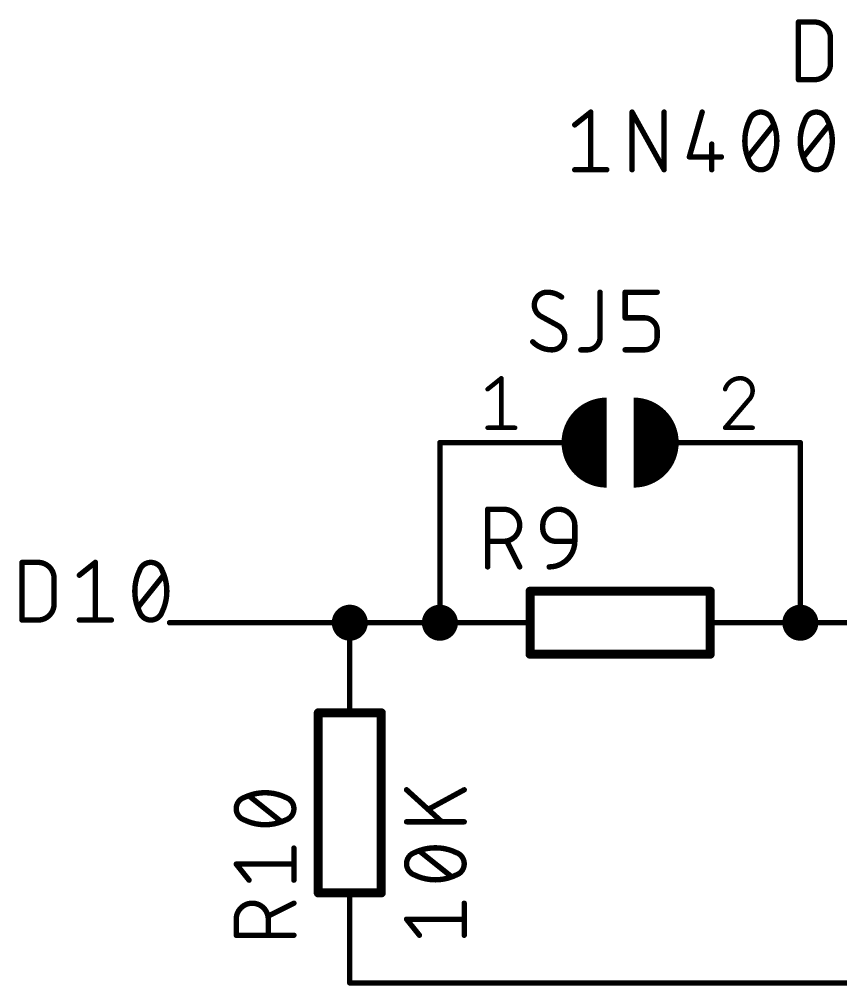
# Model space of a CAD drawing. Extents: x 13 to 226, y 41 to 152.
# Drawn here: x 171.03 to 194.18, y 58.34 to 85.6 of the extents above; entities that cross this region are included whole.
import ezdxf

# ---------------------------------------------------------------- set-up
doc = ezdxf.new("R2010")
doc.units = 0
for name, color, linetype in [('91', 122, 'CONTINUOUS'), ('94', 12, 'CONTINUOUS'), ('95', 251, 'CONTINUOUS'), ('96', 251, 'CONTINUOUS')]:
    doc.layers.add(name, color=color, linetype=linetype)

msp = doc.modelspace()

# ---------------------------------------------------------------- linework, layer by layer
at = {"layer": '91', "const_width": 0.1524}
for points in [[(182.88, 73.66), (182.88, 68.58)], [(193.04, 73.66), (193.04, 68.58)], [(180.34, 68.58), (175.26, 68.58)], [(182.88, 68.58), (180.34, 68.58)], [(198.12, 58.42), (180.34, 58.42)]]:
    msp.add_lwpolyline(points, dxfattribs=at)
at = {"layer": '91'}
for points, const_width in [([(182.9181, 73.66, 1), (182.8419, 73.66)], 0.0762), ([(193.0781, 73.66, 1), (193.0019, 73.66)], 0.0762), ([(180.34, 68.326, 1), (180.34, 68.834, 1), (180.34, 68.326)], 0.508), ([(182.88, 68.326, 1), (182.88, 68.834, 1), (182.88, 68.326)], 0.508), ([(193.04, 68.326, 1), (193.04, 68.834, 1), (193.04, 68.326)], 0.508), ([(175.26, 68.6181, 1), (175.26, 68.5419)], 0.0762), ([(180.34, 68.6181, 1), (180.34, 68.5419)], 0.0762), ([(180.34, 68.5419, 1), (180.34, 68.6181)], 0.0762), ([(182.8419, 68.58, 1), (182.9181, 68.58)], 0.0762), ([(182.88, 68.5419, 1), (182.88, 68.6181)], 0.0762), ([(193.0019, 68.58, 1), (193.0781, 68.58)], 0.0762), ([(180.34, 58.4581, 1), (180.34, 58.3819)], 0.0762)]:
    msp.add_lwpolyline(points, format="xyb", dxfattribs=dict(at, const_width=const_width))
at = {"layer": '94'}
for points, const_width in [([(187.579, 74.295, 1), (187.579, 73.025)], 1.27), ([(188.341, 73.025, 1), (188.341, 74.295)], 1.27), ([(182.88, 73.6981, 1), (182.88, 73.6219)], 0.0762), ([(185.42, 73.6981, 1), (185.42, 73.6219)], 0.0762), ([(185.42, 73.6219, 1), (185.42, 73.6981)], 0.0762), ([(186.309, 73.6219, 1), (186.309, 73.6981)], 0.0762), ([(189.611, 73.6981, 1), (189.611, 73.6219)], 0.0762), ([(190.5, 73.6981, 1), (190.5, 73.6219)], 0.0762), ([(190.5, 73.6219, 1), (190.5, 73.6981)], 0.0762), ([(193.04, 73.6219, 1), (193.04, 73.6981)], 0.0762), ([(185.42, 69.5325, 1), (185.42, 69.4055)], 0.127), ([(185.4835, 69.469, 1), (185.3565, 69.469)], 0.127), ([(190.5635, 69.469, 1), (190.4365, 69.469)], 0.127), ([(190.5, 69.4055, 1), (190.5, 69.5325)], 0.127), ([(180.3781, 68.58, 1), (180.3019, 68.58)], 0.0762), ([(182.88, 68.6181, 1), (182.88, 68.5419)], 0.0762), ([(185.42, 68.5419, 1), (185.42, 68.6181)], 0.0762), ([(190.5, 68.6181, 1), (190.5, 68.5419)], 0.0762), ([(193.04, 68.6181, 1), (193.04, 68.5419)], 0.0762), ([(193.04, 68.5419, 1), (193.04, 68.6181)], 0.0762), ([(185.42, 67.7545, 1), (185.42, 67.6275)], 0.127), ([(185.3565, 67.691, 1), (185.4835, 67.691)], 0.127), ([(190.4365, 67.691, 1), (190.5635, 67.691)], 0.127), ([(190.5, 67.6275, 1), (190.5, 67.7545)], 0.127), ([(179.5145, 66.04, 1), (179.3875, 66.04)], 0.127), ([(179.451, 66.1035, 1), (179.451, 65.9765)], 0.127), ([(180.3019, 66.04, 1), (180.3781, 66.04)], 0.0762), ([(181.2925, 66.04, 1), (181.1655, 66.04)], 0.127), ([(181.229, 65.9765, 1), (181.229, 66.1035)], 0.127), ([(179.451, 61.0235, 1), (179.451, 60.8965)], 0.127), ([(181.229, 60.8965, 1), (181.229, 61.0235)], 0.127), ([(179.3875, 60.96, 1), (179.5145, 60.96)], 0.127), ([(180.3781, 60.96, 1), (180.3019, 60.96)], 0.0762), ([(181.1655, 60.96, 1), (181.2925, 60.96)], 0.127), ([(180.3019, 58.42, 1), (180.3781, 58.42)], 0.0762)]:
    msp.add_lwpolyline(points, format="xyb", dxfattribs=dict(at, const_width=const_width))
for points, const_width in [([(182.88, 73.66), (185.42, 73.66)], 0.1524), ([(185.42, 73.66), (186.309, 73.66)], 0.1524), ([(190.5, 73.66), (189.611, 73.66)], 0.1524), ([(193.04, 73.66), (190.5, 73.66)], 0.1524), ([(190.5, 69.469), (185.42, 69.469)], 0.254), ([(185.42, 67.691), (185.42, 69.469)], 0.254), ([(190.5, 67.691), (190.5, 69.469)], 0.254), ([(180.34, 68.58), (180.34, 66.04)], 0.1524), ([(182.88, 68.58), (185.42, 68.58)], 0.1524), ([(193.04, 68.58), (190.5, 68.58)], 0.1524), ([(194.4624, 68.58), (193.04, 68.58)], 0.1524), ([(185.42, 67.691), (190.5, 67.691)], 0.254), ([(179.451, 66.04), (179.451, 60.96)], 0.254), ([(181.229, 66.04), (179.451, 66.04)], 0.254), ([(181.229, 60.96), (181.229, 66.04)], 0.254), ([(181.229, 60.96), (179.451, 60.96)], 0.254), ([(180.34, 58.42), (180.34, 60.96)], 0.1524)]:
    msp.add_lwpolyline(points, dxfattribs=dict(at, const_width=const_width))
at = {"layer": '95'}
for points, const_width in [([(192.9855, 83.8962), (192.9855, 85.5218)], 0.1524), ([(192.9855, 85.5218), (193.437, 85.5218)], 0.1524), ([(193.8886, 85.0702), (193.8886, 84.3478)], 0.1524), ([(193.437, 83.8962), (192.9855, 83.8962)], 0.1524), ([(187.3947, 77.9018), (187.3947, 76.6374)], 0.1524), ([(188.1014, 77.1793), (188.1014, 77.9018)], 0.1524), ([(188.1014, 77.9018), (189.0045, 77.9018)], 0.1524), ([(186.2187, 76.9535), (185.722, 77.2245)], 0.1524), ([(188.6433, 77.1793), (188.1014, 77.1793)], 0.1524), ([(189.0045, 76.6374), (189.0045, 76.8181)], 0.1524), ([(187.0335, 76.2762), (186.8528, 76.2762)], 0.1524), ([(188.1014, 76.2762), (188.6433, 76.2762)], 0.1524), ([(184.2248, 75.1657), (184.6128, 75.4761)], 0.127), ([(184.6128, 75.4761), (184.6128, 74.0791)], 0.127), ([(191.5788, 74.8552), (190.9191, 74.0791)], 0.127), ([(184.2248, 74.0791), (185.0009, 74.0791)], 0.127), ([(190.9191, 74.0791), (191.6952, 74.0791)], 0.127), ([(184.2262, 70.1548), (184.2262, 71.7804)], 0.1524), ([(184.2262, 71.7804), (184.6778, 71.7804)], 0.1524), ([(185.7802, 71.2385), (185.7802, 71.3288)], 0.1524), ([(186.6833, 71.3288), (186.6833, 70.8773)], 0.1524), ([(184.6778, 70.8773), (184.2262, 70.8773)], 0.1524), ([(185.1293, 70.1548), (184.7681, 70.8773)], 0.1524), ([(186.6833, 70.8773), (186.1414, 70.8773)], 0.1524), ([(171.1023, 68.6562), (171.1023, 70.2818)], 0.1524), ([(171.1023, 70.2818), (171.5539, 70.2818)], 0.1524), ([(172.7176, 69.9206), (173.1691, 70.2818)], 0.1524), ([(173.1691, 70.2818), (173.1691, 68.6562)], 0.1524), ([(172.0054, 69.8302), (172.0054, 69.1078)], 0.1524), ([(174.371, 69.0174), (175.0935, 69.9206)], 0.1524), ([(171.5539, 68.6562), (171.1023, 68.6562)], 0.1524), ([(172.7176, 68.6562), (173.6207, 68.6562)], 0.1524), ([(178.404, 62.9736), (177.5008, 63.6961)], 0.1524), ([(178.7652, 61.3202), (178.7652, 62.2233)], 0.1524), ([(177.5008, 61.3202), (177.1396, 61.7717)], 0.1524), ([(177.1396, 61.7717), (178.7652, 61.7717)], 0.1524), ([(178.7652, 60.6693), (178.0427, 60.3081)], 0.1524), ([(177.1396, 59.7662), (177.1396, 60.2178)], 0.1524), ([(178.0427, 60.2178), (178.0427, 59.7662)], 0.1524), ([(178.7652, 59.7662), (177.1396, 59.7662)], 0.1524)]:
    msp.add_lwpolyline(points, dxfattribs=dict(at, const_width=const_width))
for points, const_width in [([(193.0236, 85.5218, 1), (192.9474, 85.5218)], 0.0762), ([(192.9855, 85.5599, 1), (192.9855, 85.4837)], 0.0762), ([(193.8886, 85.0702, 0.4142), (193.437, 85.5218)], 0.1524), ([(193.437, 85.5599, 1), (193.437, 85.4837)], 0.0762), ([(193.437, 85.4837, 1), (193.437, 85.5599)], 0.0762), ([(193.9267, 85.0702, 1), (193.8505, 85.0702)], 0.0762), ([(193.8505, 85.0702, 1), (193.9267, 85.0702)], 0.0762), ([(193.437, 83.8962, 0.4142), (193.8886, 84.3478)], 0.1524), ([(193.9267, 84.3478, 1), (193.8505, 84.3478)], 0.0762), ([(193.8505, 84.3478, 1), (193.9267, 84.3478)], 0.0762), ([(192.9855, 83.9343, 1), (192.9855, 83.8581)], 0.0762), ([(193.437, 83.9343, 1), (193.437, 83.8581)], 0.0762), ([(193.437, 83.8581, 1), (193.437, 83.9343)], 0.0762), ([(192.9474, 83.8962, 1), (193.0236, 83.8962)], 0.0762), ([(185.9026, 77.9018, 0.4142), (185.5414, 77.5406)], 0.1524), ([(186.309, 77.7663, 0.1623), (185.9026, 77.9018)], 0.1524), ([(185.9026, 77.9399, 1), (185.9026, 77.8637)], 0.0762), ([(185.9026, 77.8637, 1), (185.9026, 77.9399)], 0.0762), ([(187.4328, 77.9018, 1), (187.3566, 77.9018)], 0.0762), ([(188.1395, 77.9018, 1), (188.0633, 77.9018)], 0.0762), ([(188.1014, 77.9399, 1), (188.1014, 77.8637)], 0.0762), ([(189.0045, 77.8637, 1), (189.0045, 77.9399)], 0.0762), ([(186.2861, 77.7359, 1), (186.3319, 77.7968)], 0.0762), ([(185.5414, 77.5406, 0.2656), (185.722, 77.2245)], 0.1524), ([(185.5795, 77.5406, 1), (185.5033, 77.5406)], 0.0762), ([(185.5033, 77.5406, 1), (185.5795, 77.5406)], 0.0762), ([(185.7402, 77.2579, 1), (185.7037, 77.191)], 0.0762), ([(185.7026, 77.1916, 1), (185.7413, 77.2573)], 0.0762), ([(188.1014, 77.2174, 1), (188.1014, 77.1412)], 0.0762), ([(188.0633, 77.1793, 1), (188.1395, 77.1793)], 0.0762), ([(189.0045, 76.8181, 0.4142), (188.6433, 77.1793)], 0.1524), ([(188.6433, 77.2174, 1), (188.6433, 77.1412)], 0.0762), ([(188.6433, 77.1412, 1), (188.6433, 77.2174)], 0.0762), ([(186.238, 76.9864, 1), (186.1993, 76.9207)], 0.0762), ([(186.3993, 76.6374, 0.2656), (186.2187, 76.9535)], 0.1524), ([(186.2004, 76.9201, 1), (186.2369, 76.987)], 0.0762), ([(189.0426, 76.8181, 1), (188.9664, 76.8181)], 0.0762), ([(186.0381, 76.2762, 0.4142), (186.3993, 76.6374)], 0.1524), ([(186.4374, 76.6374, 1), (186.3612, 76.6374)], 0.0762), ([(186.3612, 76.6374, 1), (186.4374, 76.6374)], 0.0762), ([(187.0335, 76.2762, 0.4142), (187.3947, 76.6374)], 0.1524), ([(187.4328, 76.6374, 1), (187.3566, 76.6374)], 0.0762), ([(187.3566, 76.6374, 1), (187.4328, 76.6374)], 0.0762), ([(188.6433, 76.2762, 0.4142), (189.0045, 76.6374)], 0.1524), ([(188.9664, 76.8181, 1), (189.0426, 76.8181)], 0.0762), ([(189.0426, 76.6374, 1), (188.9664, 76.6374)], 0.0762), ([(188.9664, 76.6374, 1), (189.0426, 76.6374)], 0.0762), ([(185.4962, 76.502, 0.2), (186.0381, 76.2762)], 0.1524), ([(185.5233, 76.5288, 1), (185.4691, 76.4751)], 0.0762), ([(186.0381, 76.3143, 1), (186.0381, 76.2381)], 0.0762), ([(186.0381, 76.2381, 1), (186.0381, 76.3143)], 0.0762), ([(186.8528, 76.3143, 1), (186.8528, 76.2381)], 0.0762), ([(187.0335, 76.3143, 1), (187.0335, 76.2381)], 0.0762), ([(187.0335, 76.2381, 1), (187.0335, 76.3143)], 0.0762), ([(188.1014, 76.3143, 1), (188.1014, 76.2381)], 0.0762), ([(188.6433, 76.3143, 1), (188.6433, 76.2381)], 0.0762), ([(188.6433, 76.2381, 1), (188.6433, 76.3143)], 0.0762), ([(184.6446, 75.4761, 1), (184.5811, 75.4761)], 0.0635), ([(184.6327, 75.4513, 1), (184.593, 75.5009)], 0.0635), ([(191.346, 75.4761, 0.3252), (190.9191, 75.1657)], 0.127), ([(191.346, 75.5079, 1), (191.346, 75.4444)], 0.0635), ([(191.6952, 75.1269, 0.4142), (191.346, 75.4761)], 0.127), ([(191.346, 75.4444, 1), (191.346, 75.5078)], 0.0635), ([(184.205, 75.1904, 1), (184.2446, 75.1409)], 0.0635), ([(190.8889, 75.1754, 1), (190.9493, 75.1559)], 0.0635), ([(191.5788, 74.8552, 0.2053), (191.6952, 75.1269)], 0.127), ([(191.727, 75.1268, 1), (191.6635, 75.1269)], 0.0635), ([(191.6635, 75.1269, 1), (191.727, 75.1269)], 0.0635), ([(191.5569, 74.8782, 1), (191.6007, 74.8322)], 0.0635), ([(191.603, 74.8346, 1), (191.5546, 74.8758)], 0.0635), ([(184.2248, 74.1108, 1), (184.2248, 74.0473)], 0.0635), ([(185.0009, 74.0473, 1), (185.0009, 74.1108)], 0.0635), ([(190.9191, 74.1108, 1), (190.9191, 74.0473)], 0.0635), ([(190.8949, 74.0997, 1), (190.9433, 74.0585)], 0.0635), ([(191.6952, 74.0473, 1), (191.6952, 74.1108)], 0.0635), ([(184.5811, 74.0791, 1), (184.6446, 74.0791)], 0.0635), ([(184.2643, 71.7804, 1), (184.1881, 71.7804)], 0.0762), ([(184.2262, 71.8185, 1), (184.2262, 71.7423)], 0.0762), ([(184.6778, 70.8773, 1), (184.6778, 71.7804)], 0.1524), ([(184.6778, 71.8185, 1), (184.6778, 71.7423)], 0.0762), ([(184.6778, 71.7423, 1), (184.6778, 71.8185)], 0.0762), ([(186.6833, 71.3288, 1), (185.7802, 71.3288)], 0.1524), ([(185.8183, 71.3288, 1), (185.7421, 71.3288)], 0.0762), ([(185.7421, 71.3288, 1), (185.8183, 71.3288)], 0.0762), ([(185.7802, 71.2385, 0.4142), (186.1414, 70.8773)], 0.1524), ([(185.8183, 71.2385, 1), (185.7421, 71.2385)], 0.0762), ([(185.7421, 71.2385, 1), (185.8183, 71.2385)], 0.0762), ([(186.7214, 71.3288, 1), (186.6452, 71.3288)], 0.0762), ([(186.6452, 71.3288, 1), (186.7214, 71.3288)], 0.0762), ([(184.2262, 70.9154, 1), (184.2262, 70.8392)], 0.0762), ([(184.6778, 70.9154, 1), (184.6778, 70.8392)], 0.0762), ([(184.6778, 70.8392, 1), (184.6778, 70.9154)], 0.0762), ([(184.8021, 70.8943, 1), (184.734, 70.8602)], 0.0762), ([(185.9608, 70.1548, 0.4142), (186.6833, 70.8773)], 0.1524), ([(186.1414, 70.9154, 1), (186.1414, 70.8392)], 0.0762), ([(186.1414, 70.8392, 1), (186.1414, 70.9154)], 0.0762), ([(186.7214, 70.8773, 1), (186.6452, 70.8773)], 0.0762), ([(186.6452, 70.8773, 1), (186.7214, 70.8773)], 0.0762), ([(186.6833, 70.8392, 1), (186.6833, 70.9154)], 0.0762), ([(171.1404, 70.2818, 1), (171.0642, 70.2818)], 0.0762), ([(171.1023, 70.3199, 1), (171.1023, 70.2437)], 0.0762), ([(172.0054, 69.8302, 0.4142), (171.5539, 70.2818)], 0.1524), ([(171.5539, 70.3199, 1), (171.5539, 70.2437)], 0.0762), ([(171.5539, 70.2437, 1), (171.5539, 70.3199)], 0.0762), ([(173.2072, 70.2818, 1), (173.131, 70.2818)], 0.0762), ([(173.1929, 70.252, 1), (173.1453, 70.3116)], 0.0762), ([(174.7322, 70.2818, 0.3205), (174.4162, 70.056)], 0.1524), ([(175.0483, 70.056, 0.3205), (174.7322, 70.2818)], 0.1524), ([(174.7322, 70.3199, 1), (174.7322, 70.2437)], 0.0762), ([(174.7322, 70.2437, 1), (174.7322, 70.3199)], 0.0762), ([(174.4162, 70.056, 0.1139), (174.2807, 69.469)], 0.1524), ([(174.3801, 70.0684, 1), (174.4522, 70.0437)], 0.0762), ([(174.4504, 70.0393, 1), (174.3819, 70.0727)], 0.0762), ([(175.1838, 69.469, 0.1139), (175.0483, 70.056)], 0.1524), ([(175.0826, 70.0727, 1), (175.0141, 70.0393)], 0.0762), ([(175.0123, 70.0437, 1), (175.0844, 70.0684)], 0.0762), ([(184.1881, 70.1548, 1), (184.2643, 70.1548)], 0.0762), ([(185.0952, 70.1378, 1), (185.1634, 70.1718)], 0.0762), ([(185.9608, 70.1929, 1), (185.9608, 70.1167)], 0.0762), ([(172.0435, 69.8302, 1), (171.9674, 69.8302)], 0.0762), ([(171.9674, 69.8302, 1), (172.0435, 69.8302)], 0.0762), ([(172.6938, 69.9503, 1), (172.7414, 69.8908)], 0.0762), ([(175.1232, 69.8968, 1), (175.0637, 69.9444)], 0.0762), ([(174.2807, 69.469, 0.1139), (174.4162, 68.882)], 0.1524), ([(174.3188, 69.469, 1), (174.2426, 69.469)], 0.0762), ([(174.2426, 69.469, 1), (174.3188, 69.469)], 0.0762), ([(175.0483, 68.882, 0.1139), (175.1838, 69.469)], 0.1524), ([(175.2219, 69.469, 1), (175.1457, 69.469)], 0.0762), ([(175.1457, 69.469, 1), (175.2219, 69.469)], 0.0762), ([(171.5539, 68.6562, 0.4142), (172.0054, 69.1078)], 0.1524), ([(172.0435, 69.1078, 1), (171.9674, 69.1078)], 0.0762), ([(171.9674, 69.1078, 1), (172.0435, 69.1078)], 0.0762), ([(174.3412, 69.0412, 1), (174.4008, 68.9936)], 0.0762), ([(174.4522, 68.8943, 1), (174.3801, 68.8696)], 0.0762), ([(174.4162, 68.882, 0.3205), (174.7322, 68.6562)], 0.1524), ([(174.7322, 68.6562, 0.3205), (175.0483, 68.882)], 0.1524), ([(175.0844, 68.8696, 1), (175.0123, 68.8943)], 0.0762), ([(171.1023, 68.6943, 1), (171.1023, 68.6181)], 0.0762), ([(171.0642, 68.6562, 1), (171.1404, 68.6562)], 0.0762), ([(171.5539, 68.6943, 1), (171.5539, 68.6181)], 0.0762), ([(171.5539, 68.6181, 1), (171.5539, 68.6943)], 0.0762), ([(172.7176, 68.6943, 1), (172.7176, 68.6181)], 0.0762), ([(173.131, 68.6562, 1), (173.2072, 68.6562)], 0.0762), ([(173.6207, 68.6181, 1), (173.6207, 68.6943)], 0.0762), ([(174.3819, 68.8653, 1), (174.4504, 68.8987)], 0.0762), ([(174.7322, 68.6943, 1), (174.7322, 68.6181)], 0.0762), ([(174.7322, 68.6181, 1), (174.7322, 68.6943)], 0.0762), ([(175.0141, 68.8987, 1), (175.0826, 68.8653)], 0.0762), ([(177.9524, 63.7864, 0.1139), (177.3654, 63.6509)], 0.1524), ([(178.5394, 63.6509, 0.1139), (177.9524, 63.7864)], 0.1524), ([(177.9524, 63.8245, 1), (177.9524, 63.7483)], 0.0762), ([(177.9524, 63.7483, 1), (177.9524, 63.8245)], 0.0762), ([(177.3654, 63.6509, 0.3205), (177.1396, 63.3348)], 0.1524), ([(177.3487, 63.6852, 1), (177.3821, 63.6167)], 0.0762), ([(177.3777, 63.6149, 1), (177.353, 63.687)], 0.0762), ([(177.5246, 63.7258, 1), (177.477, 63.6663)], 0.0762), ([(178.5518, 63.687, 1), (178.5271, 63.6149)], 0.0762), ([(178.7652, 63.3348, 0.3205), (178.5394, 63.6509)], 0.1524), ([(178.5227, 63.6167, 1), (178.5561, 63.6852)], 0.0762), ([(177.1396, 63.3348, 0.3205), (177.3654, 63.0188)], 0.1524), ([(177.1777, 63.3348, 1), (177.1015, 63.3348)], 0.0762), ([(177.1015, 63.3348, 1), (177.1777, 63.3348)], 0.0762), ([(178.5394, 63.0188, 0.3205), (178.7652, 63.3348)], 0.1524), ([(178.8033, 63.3348, 1), (178.7271, 63.3348)], 0.0762), ([(178.7271, 63.3348, 1), (178.8033, 63.3348)], 0.0762), ([(177.3654, 63.0188, 0.1139), (177.9524, 62.8833)], 0.1524), ([(177.3821, 63.053, 1), (177.3487, 62.9845)], 0.0762), ([(177.353, 62.9827, 1), (177.3777, 63.0548)], 0.0762), ([(177.9524, 62.8833, 0.1139), (178.5394, 63.0188)], 0.1524), ([(177.9524, 62.9214, 1), (177.9524, 62.8452)], 0.0762), ([(177.9524, 62.8452, 1), (177.9524, 62.9214)], 0.0762), ([(178.3802, 62.9438, 1), (178.4278, 63.0033)], 0.0762), ([(178.5271, 63.0548, 1), (178.5518, 62.9827)], 0.0762), ([(178.5561, 62.9845, 1), (178.5227, 63.053)], 0.0762), ([(178.8033, 62.2233, 1), (178.7271, 62.2233)], 0.0762), ([(177.1694, 61.7955, 1), (177.1098, 61.7479)], 0.0762), ([(177.1396, 61.8098, 1), (177.1396, 61.7336)], 0.0762), ([(178.7652, 61.7336, 1), (178.7652, 61.8098)], 0.0762), ([(177.4711, 61.2964, 1), (177.5306, 61.344)], 0.0762), ([(178.7271, 61.3202, 1), (178.8033, 61.3202)], 0.0762), ([(178.0427, 60.2178, 1), (177.1396, 60.2178)], 0.1524), ([(178.7822, 60.6352, 1), (178.7482, 60.7034)], 0.0762), ([(177.1777, 60.2178, 1), (177.1015, 60.2178)], 0.0762), ([(177.1015, 60.2178, 1), (177.1777, 60.2178)], 0.0762), ([(178.0808, 60.2178, 1), (178.0046, 60.2178)], 0.0762), ([(178.0046, 60.2178, 1), (178.0808, 60.2178)], 0.0762), ([(178.0257, 60.3421, 1), (178.0598, 60.274)], 0.0762), ([(177.1396, 59.8043, 1), (177.1396, 59.7281)], 0.0762), ([(177.1015, 59.7662, 1), (177.1777, 59.7662)], 0.0762), ([(178.0046, 59.7662, 1), (178.0808, 59.7662)], 0.0762), ([(178.7652, 59.7281, 1), (178.7652, 59.8043)], 0.0762)]:
    msp.add_lwpolyline(points, format="xyb", dxfattribs=dict(at, const_width=const_width))
at = {"layer": '96', "const_width": 0.1524}
for points in [[(186.6809, 82.6206), (187.1324, 82.9818)], [(187.1324, 82.9818), (187.1324, 81.3562)], [(188.2961, 81.3562), (188.2961, 82.9818)], [(188.2961, 82.9818), (189.1992, 81.3562)], [(189.1992, 81.3562), (189.1992, 82.9818)], [(190.2726, 82.9818), (189.9113, 81.7174)], [(191.5648, 81.7174), (192.2872, 82.6206)], [(193.1279, 81.7174), (193.8504, 82.6206)], [(190.5435, 82.0787), (190.5435, 81.3562)], [(189.9113, 81.7174), (190.8144, 81.7174)], [(186.6809, 81.3562), (187.584, 81.3562)], [(181.9402, 63.8688), (182.9336, 62.9656)], [(183.5658, 63.8688), (182.5724, 63.3269)], [(183.5658, 62.9656), (181.9402, 62.9656)], [(183.2046, 61.4196), (182.3014, 62.1421)], [(183.5658, 59.7662), (183.5658, 60.6693)], [(182.3014, 59.7662), (181.9402, 60.2178)], [(181.9402, 60.2178), (183.5658, 60.2178)]]:
    msp.add_lwpolyline(points, dxfattribs=at)
at = {"layer": '96'}
for points, const_width in [([(187.1705, 82.9818, 1), (187.0943, 82.9818)], 0.0762), ([(187.1562, 82.952, 1), (187.1086, 83.0116)], 0.0762), ([(188.3342, 82.9818, 1), (188.258, 82.9818)], 0.0762), ([(188.3294, 83.0003, 1), (188.2628, 82.9633)], 0.0762), ([(189.2373, 82.9818, 1), (189.1611, 82.9818)], 0.0762), ([(190.3092, 82.9713, 1), (190.2359, 82.9923)], 0.0762), ([(191.926, 82.9818, 0.3205), (191.6099, 82.756)], 0.1524), ([(192.2421, 82.756, 0.3205), (191.926, 82.9818)], 0.1524), ([(191.926, 83.0199, 1), (191.926, 82.9437)], 0.0762), ([(191.926, 82.9437, 1), (191.926, 83.0199)], 0.0762), ([(193.4891, 82.9818, 0.3205), (193.173, 82.756)], 0.1524), ([(193.8052, 82.756, 0.3205), (193.4891, 82.9818)], 0.1524), ([(193.4891, 83.0199, 1), (193.4891, 82.9437)], 0.0762), ([(193.4891, 82.9437, 1), (193.4891, 83.0199)], 0.0762), ([(186.6571, 82.6503, 1), (186.7047, 82.5908)], 0.0762), ([(191.6099, 82.756, 0.1139), (191.4744, 82.169)], 0.1524), ([(191.5739, 82.7684, 1), (191.646, 82.7437)], 0.0762), ([(191.6442, 82.7393, 1), (191.5757, 82.7727)], 0.0762), ([(192.2763, 82.7727, 1), (192.2078, 82.7393)], 0.0762), ([(192.3776, 82.169, 0.1139), (192.2421, 82.756)], 0.1524), ([(192.2061, 82.7437, 1), (192.2781, 82.7684)], 0.0762), ([(192.317, 82.5968, 1), (192.2575, 82.6444)], 0.0762), ([(193.173, 82.756, 0.1139), (193.0376, 82.169)], 0.1524), ([(193.137, 82.7684, 1), (193.2091, 82.7437)], 0.0762), ([(193.2073, 82.7393, 1), (193.1388, 82.7727)], 0.0762), ([(193.9407, 82.169, 0.1139), (193.8052, 82.756)], 0.1524), ([(193.8395, 82.7727, 1), (193.771, 82.7393)], 0.0762), ([(193.7692, 82.7437, 1), (193.8413, 82.7684)], 0.0762), ([(193.8801, 82.5968, 1), (193.8206, 82.6444)], 0.0762), ([(190.5816, 82.0787, 1), (190.5054, 82.0787)], 0.0762), ([(191.4744, 82.169, 0.1139), (191.6099, 81.582)], 0.1524), ([(191.5125, 82.169, 1), (191.4363, 82.169)], 0.0762), ([(191.4363, 82.169, 1), (191.5125, 82.169)], 0.0762), ([(192.2421, 81.582, 0.1139), (192.3776, 82.169)], 0.1524), ([(192.4157, 82.169, 1), (192.3395, 82.169)], 0.0762), ([(192.3395, 82.169, 1), (192.4157, 82.169)], 0.0762), ([(193.0376, 82.169, 0.1139), (193.173, 81.582)], 0.1524), ([(193.0757, 82.169, 1), (192.9995, 82.169)], 0.0762), ([(192.9995, 82.169, 1), (193.0757, 82.169)], 0.0762), ([(193.8052, 81.582, 0.1139), (193.9407, 82.169)], 0.1524), ([(193.9788, 82.169, 1), (193.9026, 82.169)], 0.0762), ([(193.9026, 82.169, 1), (193.9788, 82.169)], 0.0762), ([(189.9113, 81.7555, 1), (189.9113, 81.6793)], 0.0762), ([(189.8747, 81.7279, 1), (189.948, 81.707)], 0.0762), ([(190.8144, 81.6793, 1), (190.8144, 81.7555)], 0.0762), ([(191.535, 81.7412, 1), (191.5945, 81.6936)], 0.0762), ([(193.0981, 81.7412, 1), (193.1576, 81.6936)], 0.0762), ([(191.6099, 81.582, 0.3205), (191.926, 81.3562)], 0.1524), ([(191.646, 81.5943, 1), (191.5739, 81.5696)], 0.0762), ([(191.5757, 81.5653, 1), (191.6442, 81.5987)], 0.0762), ([(191.926, 81.3562, 0.3205), (192.2421, 81.582)], 0.1524), ([(192.2078, 81.5987, 1), (192.2763, 81.5653)], 0.0762), ([(192.2781, 81.5696, 1), (192.2061, 81.5943)], 0.0762), ([(193.173, 81.582, 0.3205), (193.4891, 81.3562)], 0.1524), ([(193.2091, 81.5943, 1), (193.137, 81.5696)], 0.0762), ([(193.1388, 81.5653, 1), (193.2073, 81.5987)], 0.0762), ([(193.4891, 81.3562, 0.3205), (193.8052, 81.582)], 0.1524), ([(193.771, 81.5987, 1), (193.8395, 81.5653)], 0.0762), ([(193.8413, 81.5696, 1), (193.7692, 81.5943)], 0.0762), ([(186.6809, 81.3943, 1), (186.6809, 81.3181)], 0.0762), ([(187.0943, 81.3562, 1), (187.1705, 81.3562)], 0.0762), ([(187.584, 81.3181, 1), (187.584, 81.3943)], 0.0762), ([(188.258, 81.3562, 1), (188.3342, 81.3562)], 0.0762), ([(189.1611, 81.3562, 1), (189.2373, 81.3562)], 0.0762), ([(189.1659, 81.3377, 1), (189.2325, 81.3747)], 0.0762), ([(190.5054, 81.3562, 1), (190.5816, 81.3562)], 0.0762), ([(191.926, 81.3943, 1), (191.926, 81.3181)], 0.0762), ([(191.926, 81.3181, 1), (191.926, 81.3943)], 0.0762), ([(193.4891, 81.3943, 1), (193.4891, 81.3181)], 0.0762), ([(193.4891, 81.3181, 1), (193.4891, 81.3943)], 0.0762), ([(181.9658, 63.8969, 1), (181.9146, 63.8406)], 0.0762), ([(183.584, 63.8353, 1), (183.5476, 63.9022)], 0.0762), ([(182.5541, 63.3603, 1), (182.5906, 63.2934)], 0.0762), ([(181.9402, 63.0037, 1), (181.9402, 62.9275)], 0.0762), ([(182.908, 62.9375, 1), (182.9593, 62.9938)], 0.0762), ([(183.5658, 62.9275, 1), (183.5658, 63.0037)], 0.0762), ([(182.166, 62.097, 0.3205), (181.9402, 61.7809)], 0.1524), ([(182.753, 62.2324, 0.1139), (182.166, 62.097)], 0.1524), ([(182.1493, 62.1312, 1), (182.1827, 62.0627)], 0.0762), ([(182.1783, 62.0609, 1), (182.1536, 62.133)], 0.0762), ([(182.3252, 62.1719, 1), (182.2776, 62.1124)], 0.0762), ([(183.34, 62.097, 0.1139), (182.753, 62.2324)], 0.1524), ([(182.753, 62.2705, 1), (182.753, 62.1943)], 0.0762), ([(182.753, 62.1943, 1), (182.753, 62.2705)], 0.0762), ([(183.5658, 61.7809, 0.3205), (183.34, 62.097)], 0.1524), ([(183.3524, 62.133, 1), (183.3277, 62.0609)], 0.0762), ([(183.3233, 62.0627, 1), (183.3567, 62.1312)], 0.0762), ([(181.9402, 61.7809, 0.3205), (182.166, 61.4648)], 0.1524), ([(181.9783, 61.7809, 1), (181.9021, 61.7809)], 0.0762), ([(181.9021, 61.7809, 1), (181.9783, 61.7809)], 0.0762), ([(183.34, 61.4648, 0.3205), (183.5658, 61.7809)], 0.1524), ([(183.6039, 61.7809, 1), (183.5277, 61.7809)], 0.0762), ([(183.5277, 61.7809, 1), (183.6039, 61.7809)], 0.0762), ([(182.166, 61.4648, 0.1139), (182.753, 61.3293)], 0.1524), ([(182.1827, 61.499, 1), (182.1493, 61.4305)], 0.0762), ([(182.1536, 61.4287, 1), (182.1783, 61.5008)], 0.0762), ([(182.753, 61.3293, 0.1139), (183.34, 61.4648)], 0.1524), ([(182.753, 61.3674, 1), (182.753, 61.2912)], 0.0762), ([(182.753, 61.2912, 1), (182.753, 61.3674)], 0.0762), ([(183.1808, 61.3899, 1), (183.2284, 61.4494)], 0.0762), ([(183.3277, 61.5008, 1), (183.3524, 61.4287)], 0.0762), ([(183.3567, 61.4305, 1), (183.3233, 61.499)], 0.0762), ([(183.6039, 60.6693, 1), (183.5277, 60.6693)], 0.0762), ([(181.97, 60.2416, 1), (181.9104, 60.194)], 0.0762), ([(181.9402, 60.2559, 1), (181.9402, 60.1797)], 0.0762), ([(183.5658, 60.1797, 1), (183.5658, 60.2559)], 0.0762), ([(182.2717, 59.7424, 1), (182.3312, 59.79)], 0.0762), ([(183.5277, 59.7662, 1), (183.6039, 59.7662)], 0.0762)]:
    msp.add_lwpolyline(points, format="xyb", dxfattribs=dict(at, const_width=const_width))

doc.saveas('drawing.dxf')
